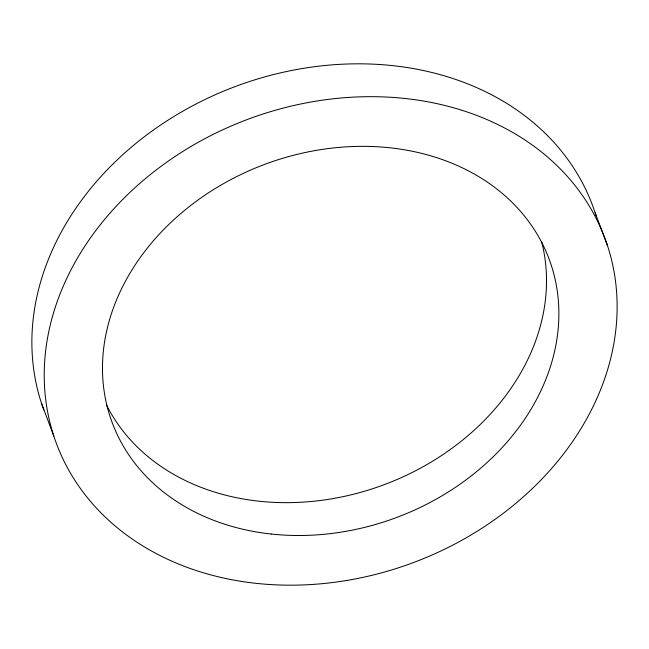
<?xml version="1.0" encoding="UTF-8"?>
<svg xmlns="http://www.w3.org/2000/svg" width="649" height="649" viewBox="0 0 649 649"><rect width="100%" height="100%" fill="white"/><g stroke="black" fill="none" stroke-linecap="round" stroke-linejoin="round"><path stroke-width="0.97" d="M595.157 212.84L607.505 245.687A292.821 236.593 -20.6 0 1 256.022 583.329A292.821 236.593 -20.6 0 1 128.494 193.751A292.821 236.593 -20.6 0 1 607.505 245.687M41.495 403.313L53.843 436.16M43.808 409.965A292.821 236.593 -20.6 0 1 242.345 83.972A292.821 236.593 -20.6 0 1 596.074 215.719M541.647 241.801A233.259 188.47 -20.6 0 1 384.573 484.527A233.259 188.47 -20.6 0 1 106.59 405.203M271.201 534.03A233.259 188.47 -20.6 0 0 551.204 265.06A233.259 188.47 -20.6 0 0 169.616 223.686A233.259 188.47 -20.6 0 0 271.201 534.03"/></g></svg>
